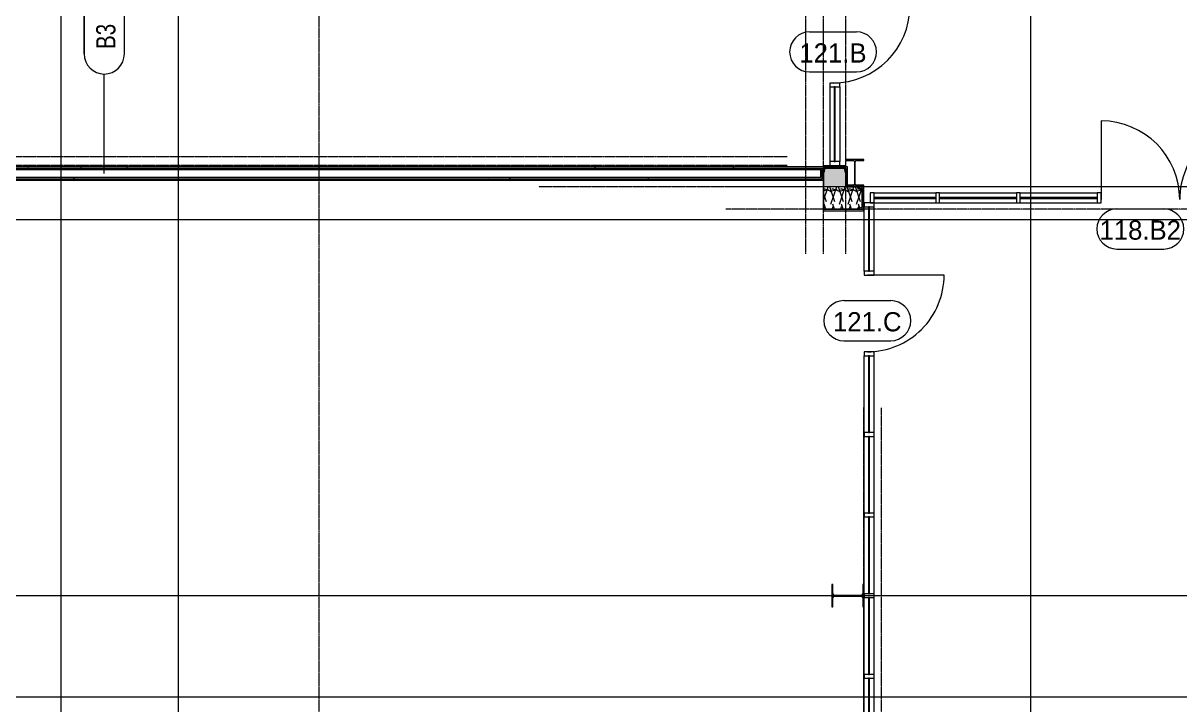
# Model space of a CAD drawing. Header units: inches. Extents: x 21592 to 24810, y -23179 to -20467.
# Drawn here: x 22422 to 22941, y -22592 to -22286 of the extents above; entities that cross this region are included whole.
import ezdxf

# ---------------------------------------------------------------- set-up
doc = ezdxf.new("R2010")
doc.units = ezdxf.units.IN
doc.header["$MEASUREMENT"] = 0
doc.linetypes.add('Grid Line 1_2_', pattern=[0.875, 0.5, -0.125, 0.125, -0.125])
for name, color, linetype, lineweight in [('A-DOOR', 31, 'Continuous', 20), ('A-DOOR-IDEN', 31, 'Continuous', 9), ('A-GLAZ-CURT', 52, 'Continuous', 20), ('A-GLAZ-CWMG', 51, 'Continuous', 20), ('A-WALL', 113, 'Continuous', 20), ('A-WALL-IDEN', 211, 'Continuous', 9), ('A-WALL-PATT', 111, 'Continuous', 50), ('G-ANNO-SYMB', 111, 'Continuous', 9), ('I-WALL', 2, 'Continuous', 20), ('S-COLS', 52, 'Continuous', 20), ('S-GRID', 1, 'Continuous', 9)]:
    doc.layers.add(name, color=color, linetype=linetype, lineweight=lineweight)
doc.styles.add('Century Gothic', font='GOTHIC.TTF', dxfattribs={"height": 8.622671})
doc.styles.add('Century Gothic_1', font='GOTHIC.TTF', dxfattribs={"width": 0.8, "height": 8.622671})
pattern_1 = [(161.57, (0.48, 0.48), (-3.839953776, -1.544e-05), [0, -27.322, 3.034, 0]), (18.43, (-0.48, 0.48), (-3.839953776, 1.544e-05), [0, -27.322, 3.034, 0]), (108.43, (0.48, 0.48), (1.919622, -9.60052459), [9.106, -21.25]), (71.57, (-0.48, 0.48), (1.919622, 9.60052459), [9.106, -21.25])]
pattern_2 = [(45, (0, 0), (-9.503515, 9.503515), []), (45, (0, 14.4), (-9.503515, 9.503515), [])]
pattern_3 = [(0, (0, 0), (30.72, 7.68), [1.267, -21.773, 1.267, -21.773, -122.88]), (0, (0, 0), (30.72, 7.68), [-46.08, 1.267, -44.813, 1.267, -21.773, -53.76]), (0, (0, 0), (30.72, 7.68), [-115.2, 1.267, -14.093, 1.267, -37.133]), (120, (11.52, 3.84), (-22.0110751, 22.7643004), [1.267, -21.773, 1.267, -21.773, -122.88]), (120, (11.52, 3.84), (-22.0110751, 22.7643004), [-46.08, 1.267, -44.813, 1.267, -21.773, -53.76]), (120, (11.52, 3.84), (-22.0110751, 22.7643004), [-115.2, 1.267, -14.093, 1.267, -37.133]), (240, (15.36, 19.2), (-8.7089249, -30.4443004), [1.267, -21.773, 1.267, -21.773, -122.88]), (240, (15.36, 19.2), (-8.7089249, -30.4443004), [-46.08, 1.267, -44.813, 1.267, -21.773, -53.76]), (240, (15.36, 19.2), (-8.7089249, -30.4443004), [-115.2, 1.267, -14.093, 1.267, -37.133])]

# ---------------------------------------------------------------- blocks, each defined once
blk = doc.blocks.new('Door_Single_Storefront - one-1371405-Enlarged First Floor Plan _West_')
at = {"layer": 'A-DOOR', "color": 43, "lineweight": 13}
blk.add_line((-17.65625, -35.3125), (-17.65625, 0), dxfattribs=at)
blk.add_arc((-17.65625, 0), 35.3125, 270, 0, dxfattribs=at)
blk = doc.blocks.new('Door_Single_Storefront - one-1371406-Enlarged First Floor Plan _West_')
at = {"layer": 'A-DOOR', "color": 43, "lineweight": 13}
blk.add_line((-17.65625, 35.3125), (-17.65625, 0), dxfattribs=at)
blk.add_arc((-17.65625, 0), 35.3125, 360, 90, dxfattribs=at)
blk = doc.blocks.new('System Panel - Interior Glazing-1220293-Enlarged First Floor Plan _West_')
at = {"layer": 'A-GLAZ-CURT', "color": 7}
for p, q in [((17.21875, -0.5625), (-17.21875, -0.5625)), ((-17.21875, -0.5625), (-17.21875, -0.9375)), ((-17.21875, -0.9375), (17.21875, -0.9375)), ((17.21875, -0.9375), (17.21875, -0.5625))]:
    blk.add_line(p, q, dxfattribs=at)
blk = doc.blocks.new('System Panel - Interior Glazing-1316041-Enlarged First Floor Plan _West_')
at = {"layer": 'A-GLAZ-CURT', "color": 7}
for p, q in [((13.84375, -0.5625), (-13.84375, -0.5625)), ((-13.84375, -0.5625), (-13.84375, -0.9375)), ((-13.84375, -0.9375), (13.84375, -0.9375)), ((13.84375, -0.9375), (13.84375, -0.5625))]:
    blk.add_line(p, q, dxfattribs=at)
blk = doc.blocks.new('Rectangular Mullion - Interior 1_75_ x 4_5_-1305207-Enlarged First Floor Plan _West_')
at = {"layer": 'A-GLAZ-CWMG', "color": 43, "lineweight": 13}
for p, q in [((24244.77, -22362.3), (24279.2, -22362.3)), ((24244.77, -22366.8), (24279.2, -22366.8))]:
    blk.add_line(p, q, dxfattribs=at)
blk = doc.blocks.new('Rectangular Mullion - Interior 1_75_ x 4_5_-1179494-Enlarged First Floor Plan _West_')
at = {"layer": 'A-GLAZ-CWMG', "color": 43, "lineweight": 13}
for p, q in [((24208.58, -22362.3), (24243.02, -22362.3)), ((24208.58, -22366.8), (24243.02, -22366.8))]:
    blk.add_line(p, q, dxfattribs=at)
blk = doc.blocks.new('Rectangular Mullion - Interior 1_75_ x 4_5_-1316040-Enlarged First Floor Plan _West_')
at = {"layer": 'A-GLAZ-CWMG', "color": 43, "lineweight": 13}
for p, q in [((22804.02, -22362.3), (22831.7, -22362.3)), ((22804.02, -22366.8), (22831.7, -22366.8))]:
    blk.add_line(p, q, dxfattribs=at)
blk = doc.blocks.new('Rectangular Mullion - Interior 1_75_ x 4_5_-1220297-Enlarged First Floor Plan _West_')
at = {"layer": 'A-GLAZ-CWMG', "color": 7}
for p, q in [((-1.75, 3), (0, 3)), ((-1.75, -1.5), (-1.75, 3)), ((0, 3), (0, -1.5)), ((0, -1.5), (-1.75, -1.5))]:
    blk.add_line(p, q, dxfattribs=at)
blk = doc.blocks.new('Rectangular Mullion - Interior 1_75_ x 4_5_-1220290-Enlarged First Floor Plan _West_')
at = {"layer": 'A-GLAZ-CWMG', "color": 7}
for p, q in [((-0.875, 3), (0.875, 3)), ((-0.875, -1.5), (-0.875, 3)), ((0.875, 3), (0.875, -1.5)), ((0.875, -1.5), (-0.875, -1.5))]:
    blk.add_line(p, q, dxfattribs=at)
blk = doc.blocks.new('System Panel - Interior Glazing-1220302-Enlarged First Floor Plan _West_')
at = {"layer": 'A-GLAZ-CURT', "color": 7}
for p, q in [((16.71875, -0.5625), (-16.71875, -0.5625)), ((-16.71875, -0.5625), (-16.71875, -0.9375)), ((-16.71875, -0.9375), (16.71875, -0.9375)), ((16.71875, -0.9375), (16.71875, -0.5625))]:
    blk.add_line(p, q, dxfattribs=at)
blk = doc.blocks.new('Door_Single_Storefront - one-1371407-Enlarged First Floor Plan _West_')
at = {"layer": 'A-DOOR', "color": 43, "lineweight": 13}
blk.add_line((-17.21875, 34.4375), (-17.21875, 0), dxfattribs=at)
blk.add_arc((-17.21875, 0), 34.4375, 360, 90, dxfattribs=at)
blk = doc.blocks.new('Rectangular Mullion - Interior 1_75_ x 4_5_-1305250-Enlarged First Floor Plan _West_')
at = {"layer": 'A-GLAZ-CWMG', "color": 43, "lineweight": 13}
for p, q in [((22784.14, -22314.74), (22784.14, -22348.18)), ((22788.64, -22314.74), (22788.64, -22348.18))]:
    blk.add_line(p, q, dxfattribs=at)
blk = doc.blocks.new('Rectangular Mullion - Interior 1_75_ x 4_5_-1220298-Enlarged First Floor Plan _West_')
at = {"layer": 'A-GLAZ-CWMG', "color": 7}
for p, q in [((0, 3), (-1.75, 3)), ((-1.75, 3), (-1.75, -1.5)), ((0, -1.5), (0, 3)), ((-1.75, -1.5), (0, -1.5))]:
    blk.add_line(p, q, dxfattribs=at)
blk = doc.blocks.new('System Panel - Interior Glazing-1316223-Enlarged First Floor Plan _West_')
at = {"layer": 'A-GLAZ-CURT', "color": 7}
for p, q in [((14.4375, 0.9375), (-14.4375, 0.9375)), ((-14.4375, 0.9375), (-14.4375, 0.5625)), ((-14.4375, 0.5625), (14.4375, 0.5625)), ((14.4375, 0.5625), (14.4375, 0.9375))]:
    blk.add_line(p, q, dxfattribs=at)
blk = doc.blocks.new('Rectangular Mullion - Interior 1_75_ x 4_5_-1316220-Enlarged First Floor Plan _West_')
at = {"layer": 'A-GLAZ-CWMG', "color": 43, "lineweight": 13}
for p, q in [((22799.52, -22397.43), (22799.52, -22368.55)), ((22804.02, -22397.43), (22804.02, -22368.55))]:
    blk.add_line(p, q, dxfattribs=at)
blk = doc.blocks.new('Rectangular Mullion - Interior 1_75_ x 4_5_-1220308-Enlarged First Floor Plan _West_')
at = {"layer": 'A-GLAZ-CWMG', "color": 7}
for p, q in [((0, 1.5), (-1.75, 1.5)), ((-1.75, 1.5), (-1.75, -3)), ((0, -3), (0, 1.5)), ((-1.75, -3), (0, -3))]:
    blk.add_line(p, q, dxfattribs=at)
blk = doc.blocks.new('System Panel - Interior Glazing-1220306-Enlarged First Floor Plan _West_')
at = {"layer": 'A-GLAZ-CURT', "color": 7}
for p, q in [((17.21875, 0.9375), (-17.21875, 0.9375)), ((-17.21875, 0.9375), (-17.21875, 0.5625)), ((-17.21875, 0.5625), (17.21875, 0.5625)), ((17.21875, 0.5625), (17.21875, 0.9375))]:
    blk.add_line(p, q, dxfattribs=at)
blk = doc.blocks.new('Rectangular Mullion - Interior 1_75_ x 4_5_-1314717-Enlarged First Floor Plan _West_')
at = {"layer": 'A-GLAZ-CWMG', "color": 43, "lineweight": 13}
for p, q in [((22799.52, -22542.18), (22799.52, -22507.74)), ((22804.02, -22542.18), (22804.02, -22507.74))]:
    blk.add_line(p, q, dxfattribs=at)
blk = doc.blocks.new('Rectangular Mullion - Interior 1_75_ x 4_5_-1314720-Enlarged First Floor Plan _West_')
at = {"layer": 'A-GLAZ-CWMG', "color": 7}
for p, q in [((-0.875, 1.5), (0.875, 1.5)), ((-0.875, -3), (-0.875, 1.5)), ((0.875, 1.5), (0.875, -3)), ((0.875, -3), (-0.875, -3))]:
    blk.add_line(p, q, dxfattribs=at)
blk = doc.blocks.new('Door_Single_Storefront - one-1371409-Enlarged First Floor Plan _West_')
at = {"layer": 'A-DOOR', "color": 43, "lineweight": 13}
blk.add_line((-17.21875, 34.4375), (-17.21875, 0), dxfattribs=at)
blk.add_arc((-17.21875, 0), 34.4375, 360, 90, dxfattribs=at)
blk = doc.blocks.new('Rectangular Mullion - Interior 1_75_ x 4_5_-1315442-Enlarged First Floor Plan _West_')
at = {"layer": 'A-GLAZ-CWMG', "color": 43, "lineweight": 13}
for p, q in [((22799.52, -22469.8), (22799.52, -22435.37)), ((22804.02, -22469.8), (22804.02, -22435.37))]:
    blk.add_line(p, q, dxfattribs=at)
blk = doc.blocks.new('Door Tag - Door Tag-4658-Enlarged First Floor Plan _West_')
at = {"layer": 'A-DOOR-IDEN', "color": 153}
for p, q in [((-0.109375, 0.09375), (0.109375, 0.09375)), ((-0.109375, -0.09375), (0.109375, -0.09375))]:
    blk.add_line(p, q, dxfattribs=at)
for centre, start, end in [((-0.109375, 0), 90, 270), ((0.109375, 0), 270, 90)]:
    blk.add_arc(centre, 0.09375, start, end, dxfattribs=at)
blk = doc.blocks.new('Wall Tag - 1_4_-1369832-Enlarged First Floor Plan _West_')
at = {"layer": 'A-WALL-IDEN', "color": 153}
for p, q in [((-0.0822, 0.0968), (0.1053, 0.0968)), ((0.1053, 0.0968), (-0.0822, 0.0968)), ((-0.0822, -0.0907), (0.1053, -0.0907)), ((-0.0822, -0.0907), (0.1053, -0.0907))]:
    blk.add_line(p, q, dxfattribs=at)
for centre, start, end in [((-0.0822, 0.0031), 90, 270), ((-0.0822, 0.0031), 90, 270), ((0.1053, 0.0031), 270, 90), ((0.1053, 0.0031), 270, 90)]:
    blk.add_arc(centre, 0.0937, start, end, dxfattribs=at)

msp = doc.modelspace()

# ---------------------------------------------------------------- hatches: boundary and pattern name
at = {"layer": 'A-WALL-PATT', "lineweight": 9}
h = msp.add_hatch(dxfattribs=at)
h.set_pattern_fill('FP_7', color=8, style=0, pattern_type=2)
h.set_pattern_definition(pattern_1)
h.paths.add_polyline_path([(22791.3892, -22359.5528), (22791.3892, -22351.3028), (22781.3892, -22351.3028), (22781.3892, -22359.5528)], flags=0)
h.paths.add_polyline_path([(22781.3892, -22275.8028), (22791.3892, -22275.8028), (22791.3892, -21852.3028), (22781.3892, -21852.3028), (22781.3892, -22259.3003)], flags=0)
h = msp.add_hatch(dxfattribs=at)
h.set_pattern_fill('FP_11', color=8, style=0, pattern_type=2)
h.set_pattern_definition(pattern_3)
h.paths.add_polyline_path([(22780.7642, -22351.1778), (22781.3892, -22351.1778), (22781.3892, -22350.5528), (22069.6402, -22350.5528), (22069.6402, -22351.1778), (22755.7471, -22351.1778)], flags=0)
h = msp.add_hatch(dxfattribs=at)
h.set_pattern_fill('FP_11', color=8, style=0, pattern_type=2)
h.set_pattern_definition(pattern_3)
h.paths.add_polyline_path([(22781.3892, -22356.5528), (22781.3892, -22351.1778), (22780.7642, -22351.1778), (22780.7642, -22355.9278), (22069.6402, -22355.9278), (22069.6402, -22356.5528), (22755.7471, -22356.5528)], flags=0)
h = msp.add_hatch(dxfattribs=at)
h.set_pattern_fill('FP_11', color=8, style=0, pattern_type=2)
h.set_pattern_definition(pattern_3)
h.paths.add_polyline_path([(22780.1392, -22351.8028), (22780.7642, -22351.8028), (22780.7642, -22351.1778), (22069.6402, -22351.1778), (22069.6402, -22351.8028), (22755.7471, -22351.8028)], flags=0)
h = msp.add_hatch(dxfattribs=at)
h.set_pattern_fill('FP_11', color=8, style=0, pattern_type=2)
h.set_pattern_definition(pattern_3)
h.paths.add_polyline_path([(22780.7642, -22355.9278), (22780.7642, -22351.8028), (22780.1392, -22351.8028), (22780.1392, -22355.3028), (22069.6402, -22355.3028), (22069.6402, -22355.9278), (22755.7471, -22355.9278)], flags=0)
h = msp.add_hatch(dxfattribs=at)
h.set_pattern_fill('FP_7', color=8, style=0, pattern_type=2)
h.set_pattern_definition(pattern_1)
h.paths.add_polyline_path([(22798.6402, -22369.5528), (22798.6402, -22359.5528), (22781.3892, -22359.5528), (22781.3892, -22369.5528), (22792.8061, -22369.5528)], flags=0)
at = {"layer": 'S-COLS', "lineweight": 9}
h = msp.add_hatch(dxfattribs=at)
h.set_pattern_fill('FP_6', color=8, style=0, pattern_type=2)
h.set_pattern_definition(pattern_2)
h.paths.add_polyline_path([(22791.3902, -22359.5528), (22799.3902, -22359.5528), (22799.3902, -22359.1192), (22796.2262, -22359.1192), (22795.7373, -22358.9167), (22795.5348, -22358.4278), (22795.5348, -22348.4278), (22795.7373, -22347.9389), (22796.2262, -22347.7364), (22799.3902, -22347.7364), (22799.3902, -22347.3028), (22791.3902, -22347.3028), (22791.3902, -22347.7364), (22794.5543, -22347.7364), (22795.0432, -22347.9389), (22795.2457, -22348.4278), (22795.2457, -22358.4278), (22795.0432, -22358.9167), (22794.5543, -22359.1192), (22791.3902, -22359.1192)], flags=0)
h = msp.add_hatch(dxfattribs=at)
h.set_pattern_fill('FP_6', color=8, style=0, pattern_type=2)
h.set_pattern_definition(pattern_2)
h.paths.add_polyline_path([(22781.3892, -22353.0678), (22781.6975, -22352.9401), (22781.8252, -22352.6318), (22782.1306, -22350.7038), (22790.6479, -22350.7038), (22790.9532, -22352.6318), (22791.0809, -22352.9401), (22791.3892, -22353.0678), (22791.3892, -22350.1778), (22781.3892, -22350.1778)], flags=0)
h = msp.add_hatch(dxfattribs=at)
h.set_pattern_fill('FP_6', color=8, style=0, pattern_type=2)
h.set_pattern_definition(pattern_2)
h.paths.add_polyline_path([(22799.3902, -22369.5528), (22799.3902, -22359.5528), (22796.5002, -22359.5528), (22796.6279, -22359.8611), (22796.9362, -22359.9888), (22798.8642, -22360.2942), (22798.8642, -22368.8114), (22796.9362, -22369.1168), (22796.6279, -22369.2445), (22796.5002, -22369.5528)], flags=0)
h = msp.add_hatch(dxfattribs=at)
h.set_pattern_fill('FP_6', color=8, style=0, pattern_type=2)
h.set_pattern_definition(pattern_2)
h.paths.add_polyline_path([(22785.5738, -22548.0528), (22785.5738, -22543.8887), (22785.7763, -22543.3998), (22786.2652, -22543.1973), (22798.2652, -22543.1973), (22798.7541, -22543.3998), (22798.9566, -22543.8887), (22798.9566, -22548.0528), (22799.3902, -22548.0528), (22799.3902, -22538.0528), (22798.9566, -22538.0528), (22798.9566, -22542.2169), (22798.7541, -22542.7058), (22798.2652, -22542.9083), (22786.2652, -22542.9083), (22785.7763, -22542.7058), (22785.5738, -22542.2169), (22785.5738, -22538.0528), (22785.1402, -22538.0528), (22785.1402, -22548.0528)], flags=0)

# ---------------------------------------------------------------- linework, layer by layer
at = {"layer": 'A-WALL', "color": 7}
for p, q in [((22069.6402, -22351.1778), (22780.7642, -22351.1778)), ((22069.6402, -22351.8028), (22780.1392, -22351.8028)), ((22780.1392, -22355.3028), (22780.1392, -22351.8028)), ((22780.7642, -22355.9278), (22780.7642, -22351.1778)), ((22791.3892, -22351.3028), (22781.3892, -22351.3028)), ((22791.3892, -22351.3028), (22791.3892, -22359.5528)), ((22069.6402, -22355.3028), (22780.1392, -22355.3028)), ((22069.6402, -22355.9278), (22780.7642, -22355.9278)), ((22791.3892, -22359.5528), (22798.6402, -22359.5528)), ((22798.6402, -22369.5528), (22798.6402, -22359.5528)), ((22781.3892, -22369.5528), (22798.6402, -22369.5528))]:
    msp.add_line(p, q, dxfattribs=at)
at = {"layer": 'A-WALL-IDEN', "color": 153}
msp.add_line((22458.7344, -22353.5528), (22458.7344, -22308.9481), dxfattribs=at)
at = {"layer": 'G-ANNO-SYMB'}
for p, q in [((22491.854, -20695.6113), (22491.854, -23040.6554)), ((22439.1736, -20818.0821), (22439.1736, -23039.3868)), ((22874.1556, -21010.0849), (22874.1556, -23129.8711)), ((24581.5247, -22374.357), (21997.2929, -22374.357)), ((24577.8925, -22588.6303), (21993.6606, -22588.6303))]:
    msp.add_line(p, q, dxfattribs=at)
at = {"layer": 'I-WALL', "color": 7}
for p, q in [((22792.1392, -22350.5528), (22069.6402, -22350.5528)), ((22781.3892, -22350.5528), (22781.3892, -22370.3028)), ((22781.3892, -22356.5528), (22781.3892, -22350.5528)), ((22792.1392, -22358.8028), (22792.1392, -22350.5528)), ((22069.6402, -22356.5528), (22781.3892, -22356.5528)), ((22799.3902, -22358.8028), (22792.1392, -22358.8028)), ((22799.3902, -22370.3028), (22799.3902, -22358.8028)), ((22781.3892, -22370.3028), (22799.3902, -22370.3028))]:
    msp.add_line(p, q, dxfattribs=at)
at = {"layer": 'S-COLS', "color": 7}
for p, q in [((22799.3902, -22347.3028), (22791.3902, -22347.3028)), ((22791.3902, -22347.3028), (22791.3902, -22347.7364)), ((22791.3902, -22347.7364), (22794.5543, -22347.7364)), ((22796.2262, -22347.7364), (22799.3902, -22347.7364)), ((22799.3902, -22347.7364), (22799.3902, -22347.3028)), ((22791.3892, -22350.1778), (22781.3892, -22350.1778)), ((22781.3892, -22350.1778), (22781.3892, -22353.0678)), ((22781.8252, -22352.6318), (22782.1306, -22350.7038)), ((22782.1306, -22350.7038), (22790.6479, -22350.7038)), ((22790.6479, -22350.7038), (22790.9532, -22352.6318)), ((22791.3892, -22353.0678), (22791.3892, -22350.1778)), ((22795.2457, -22348.4278), (22795.2457, -22358.4278)), ((22795.5348, -22358.4278), (22795.5348, -22348.4278)), ((22794.5543, -22359.1192), (22791.3902, -22359.1192)), ((22791.3902, -22359.1192), (22791.3902, -22359.5528)), ((22791.3902, -22359.5528), (22799.3902, -22359.5528)), ((22799.3902, -22359.1192), (22796.2262, -22359.1192)), ((22799.3902, -22359.5528), (22796.5002, -22359.5528)), ((22796.9362, -22359.9888), (22798.8642, -22360.2942)), ((22798.8642, -22360.2942), (22798.8642, -22368.8114)), ((22799.3902, -22359.5528), (22799.3902, -22359.1192)), ((22799.3902, -22369.5528), (22799.3902, -22359.5528)), ((22796.5002, -22369.5528), (22799.3902, -22369.5528)), ((22798.8642, -22368.8114), (22796.9362, -22369.1168)), ((22785.5738, -22538.0528), (22785.1402, -22538.0528)), ((22785.1402, -22538.0528), (22785.1402, -22548.0528)), ((22785.5738, -22542.2169), (22785.5738, -22538.0528)), ((22799.3902, -22538.0528), (22798.9566, -22538.0528)), ((22798.9566, -22538.0528), (22798.9566, -22542.2169)), ((22799.3902, -22548.0528), (22799.3902, -22538.0528)), ((22785.5738, -22548.0528), (22785.5738, -22543.8887)), ((22798.2652, -22542.9083), (22786.2652, -22542.9083)), ((22786.2652, -22543.1973), (22798.2652, -22543.1973)), ((22798.9566, -22543.8887), (22798.9566, -22548.0528)), ((22785.1402, -22548.0528), (22785.5738, -22548.0528)), ((22798.9566, -22548.0528), (22799.3902, -22548.0528))]:
    msp.add_line(p, q, dxfattribs=at)
for centre, radius, start, end in [((22794.5543, -22348.4278), 0.6914, 0, 90), ((22796.2262, -22348.4278), 0.6914, 90, 180), ((22781.3892, -22352.6318), 0.436, 270, 0), ((22791.3892, -22352.6318), 0.436, 180, 270), ((22794.5543, -22358.4278), 0.6914, 270, 0), ((22796.2262, -22358.4278), 0.6914, 180, 270), ((22796.9362, -22359.5528), 0.436, 180, 270), ((22796.9362, -22369.5528), 0.436, 90, 180), ((22786.2652, -22542.2169), 0.6914, 180, 270), ((22786.2652, -22543.8887), 0.6914, 90, 180), ((22798.2652, -22542.2169), 0.6914, 270, 0), ((22798.2652, -22543.8887), 0.6914, 0, 90)]:
    msp.add_arc(centre, radius, start, end, dxfattribs=at)
at = {"layer": 'S-GRID', "linetype": 'Grid Line 1_2_'}
for p, q in [((22555.1402, -22972.8509), (22555.1402, -20633.3741)), ((22781.3902, -22389.5762), (22781.3902, -20633.3741)), ((22773.3902, -22389.5762), (22773.3902, -20713.1265)), ((22781.3902, -22389.5762), (22781.3902, -20761.1265)), ((22791.3902, -22389.5762), (22791.3902, -20761.1265)), ((22765.0122, -22346.0528), (21705.561, -22346.0528)), ((22765.0122, -22350.0528), (21657.561, -22350.0528)), ((24588.9748, -22359.5528), (22653.5125, -22359.5528)), ((24742.7891, -22359.5528), (22737.5125, -22359.5528)), ((24694.7891, -22369.5528), (22737.5125, -22369.5528)), ((22799.3902, -22924.8509), (22799.3902, -22458.6051)), ((22807.3902, -22972.8509), (22807.3902, -22458.6051)), ((24479.1075, -22543.0528), (21657.561, -22543.0528)), ((24588.9748, -22543.0528), (21790.2067, -22543.0528)), ((22799.3902, -23082.6211), (22799.3902, -22542.6051))]:
    msp.add_line(p, q, dxfattribs=at)

# ---------------------------------------------------------------- block references
at = {"layer": 'A-DOOR', "color": 43, "lineweight": 13}
for name, p, rotation in [('Door_Single_Storefront - one-1371407-Enlarged First Floor Plan _West_', (22785.6392, -22295.7716), 270), ('Door_Single_Storefront - one-1371405-Enlarged First Floor Plan _West_', (22958.7965, -22365.3028), 180), ('Door_Single_Storefront - one-1371409-Enlarged First Floor Plan _West_', (22801.0152, -22416.3966), 270.0000000000069)]:
    msp.add_blockref(name, p, dxfattribs=dict(at, rotation=rotation))
msp.add_blockref('Door_Single_Storefront - one-1371406-Enlarged First Floor Plan _West_', (22923.484, -22365.3028), dxfattribs=at)
at = {"layer": 'A-DOOR-IDEN', "color": 153, "xscale": 95.99999999999994, "yscale": 95.99999999999994, "zscale": 95.99999999999994}
for p in [(22785.6392, -22299.0205), (22923.4649, -22378.4872), (22801.0152, -22419.6455)]:
    msp.add_blockref('Door Tag - Door Tag-4658-Enlarged First Floor Plan _West_', p, dxfattribs=at)
at = {"layer": 'A-GLAZ-CURT', "color": 43, "lineweight": 13}
for name, p, rotation in [('System Panel - Interior Glazing-1220302-Enlarged First Floor Plan _West_', (22785.6392, -22331.4591), 90), ('System Panel - Interior Glazing-1316223-Enlarged First Floor Plan _West_', (22801.0152, -22382.9903), 270.0000000000069), ('System Panel - Interior Glazing-1316041-Enlarged First Floor Plan _West_', (22817.859, -22365.3028), 180), ('System Panel - Interior Glazing-1220293-Enlarged First Floor Plan _West_', (22850.6715, -22365.3028), 180), ('System Panel - Interior Glazing-1220293-Enlarged First Floor Plan _West_', (22886.859, -22365.3028), 180), ('System Panel - Interior Glazing-1220306-Enlarged First Floor Plan _West_', (22801.0152, -22452.5841), 270.0000000000069), ('System Panel - Interior Glazing-1220306-Enlarged First Floor Plan _West_', (22801.0152, -22488.7716), 270.0000000000069), ('System Panel - Interior Glazing-1220306-Enlarged First Floor Plan _West_', (22801.0152, -22524.9591), 270.0000000000069), ('System Panel - Interior Glazing-1220306-Enlarged First Floor Plan _West_', (22801.0152, -22561.1466), 270.0000000000069), ('System Panel - Interior Glazing-1220306-Enlarged First Floor Plan _West_', (22801.0152, -22597.3341), 270.0000000000069)]:
    msp.add_blockref(name, p, dxfattribs=dict(at, rotation=rotation))
at = {"layer": 'A-GLAZ-CWMG', "color": 43, "lineweight": 13, "extrusion": (0, 0, -1)}
for name, p, rotation in [('Rectangular Mullion - Interior 1_75_ x 4_5_-1220290-Enlarged First Floor Plan _West_', (-22785.6392, -22313.8653), 90), ('Rectangular Mullion - Interior 1_75_ x 4_5_-1314720-Enlarged First Floor Plan _West_', (-22801.0152, -22398.3028), 269.9999999999931), ('Rectangular Mullion - Interior 1_75_ x 4_5_-1314720-Enlarged First Floor Plan _West_', (-22801.0152, -22434.4903), 269.9999999999931), ('Rectangular Mullion - Interior 1_75_ x 4_5_-1314720-Enlarged First Floor Plan _West_', (-22801.0152, -22470.6778), 269.9999999999931), ('Rectangular Mullion - Interior 1_75_ x 4_5_-1314720-Enlarged First Floor Plan _West_', (-22801.0152, -22506.8653), 269.9999999999931), ('Rectangular Mullion - Interior 1_75_ x 4_5_-1314720-Enlarged First Floor Plan _West_', (-22801.0152, -22543.0528), 269.9999999999931), ('Rectangular Mullion - Interior 1_75_ x 4_5_-1314720-Enlarged First Floor Plan _West_', (-22801.0152, -22579.2403), 269.9999999999931)]:
    msp.add_blockref(name, p, dxfattribs=dict(at, rotation=rotation))
at = {"layer": 'A-GLAZ-CWMG', "color": 43, "lineweight": 13}
for name, p in [('Rectangular Mullion - Interior 1_75_ x 4_5_-1305250-Enlarged First Floor Plan _West_', (0, 0)), ('Rectangular Mullion - Interior 1_75_ x 4_5_-1316040-Enlarged First Floor Plan _West_', (0, 0)), ('Rectangular Mullion - Interior 1_75_ x 4_5_-1179494-Enlarged First Floor Plan _West_', (-1375.125, 0)), ('Rectangular Mullion - Interior 1_75_ x 4_5_-1305207-Enlarged First Floor Plan _West_', (-1375.125, 0)), ('Rectangular Mullion - Interior 1_75_ x 4_5_-1316220-Enlarged First Floor Plan _West_', (0, 0)), ('Rectangular Mullion - Interior 1_75_ x 4_5_-1315442-Enlarged First Floor Plan _West_', (0, 0)), ('Rectangular Mullion - Interior 1_75_ x 4_5_-1314717-Enlarged First Floor Plan _West_', (0, 36.1875)), ('Rectangular Mullion - Interior 1_75_ x 4_5_-1314717-Enlarged First Floor Plan _West_', (0, 0)), ('Rectangular Mullion - Interior 1_75_ x 4_5_-1314717-Enlarged First Floor Plan _West_', (0, -36.1875)), ('Rectangular Mullion - Interior 1_75_ x 4_5_-1314717-Enlarged First Floor Plan _West_', (0, -72.375))]:
    msp.add_blockref(name, p, dxfattribs=at)
for name, p, rotation in [('Rectangular Mullion - Interior 1_75_ x 4_5_-1220298-Enlarged First Floor Plan _West_', (22785.6392, -22349.9278), 270), ('Rectangular Mullion - Interior 1_75_ x 4_5_-1220308-Enlarged First Floor Plan _West_', (22801.0152, -22366.8028), 90.00000000000688)]:
    msp.add_blockref(name, p, dxfattribs=dict(at, rotation=rotation))
at = {"layer": 'A-GLAZ-CWMG', "color": 43, "lineweight": 13, "extrusion": (0, 0, -1)}
for name, p in [('Rectangular Mullion - Interior 1_75_ x 4_5_-1220297-Enlarged First Floor Plan _West_', (-22802.2652, -22365.3028)), ('Rectangular Mullion - Interior 1_75_ x 4_5_-1220290-Enlarged First Floor Plan _West_', (-22832.5777, -22365.3028)), ('Rectangular Mullion - Interior 1_75_ x 4_5_-1220290-Enlarged First Floor Plan _West_', (-22868.7652, -22365.3028)), ('Rectangular Mullion - Interior 1_75_ x 4_5_-1220290-Enlarged First Floor Plan _West_', (-22904.9527, -22365.3028))]:
    msp.add_blockref(name, p, dxfattribs=at)
at = {"layer": 'A-WALL-IDEN', "color": 153, "xscale": 95.99999999999994, "yscale": 95.99999999999994, "zscale": 95.99999999999994, "rotation": 89.99999999999991}
msp.add_blockref('Wall Tag - 1_4_-1369832-Enlarged First Floor Plan _West_', (22459.0281, -22292.0528), dxfattribs=at)

# ---------------------------------------------------------------- texts
at = {"layer": 'A-DOOR-IDEN', "char_height": 8.62267, "attachment_point": 2, "line_spacing_factor": 0.984117, "style": 'Century Gothic'}
for s, insert, width in [('121.B', (22785.5979, -22295.1892), 35.64), ('118.B2', (22923.4236, -22374.6559), 43.524), ('121.C', (22800.9739, -22415.8142), 39.096)]:
    msp.add_mtext(s, dxfattribs=dict(at, insert=insert, width=width))

# ---------------------------------------------------------------- next in the draw order: texts
at = {"layer": 'A-WALL-IDEN', "insert": (22455.0937, -22292.0817), "char_height": 8.62267, "width": 12.744, "attachment_point": 2, "rotation": 90, "line_spacing_factor": 0.984117, "style": 'Century Gothic_1', "bg_fill": 3, "box_fill_scale": 1.25, "bg_fill_color": 0, "bg_fill_transparency": 0}
msp.add_mtext('B3', dxfattribs=at)

doc.saveas('drawing.dxf')
